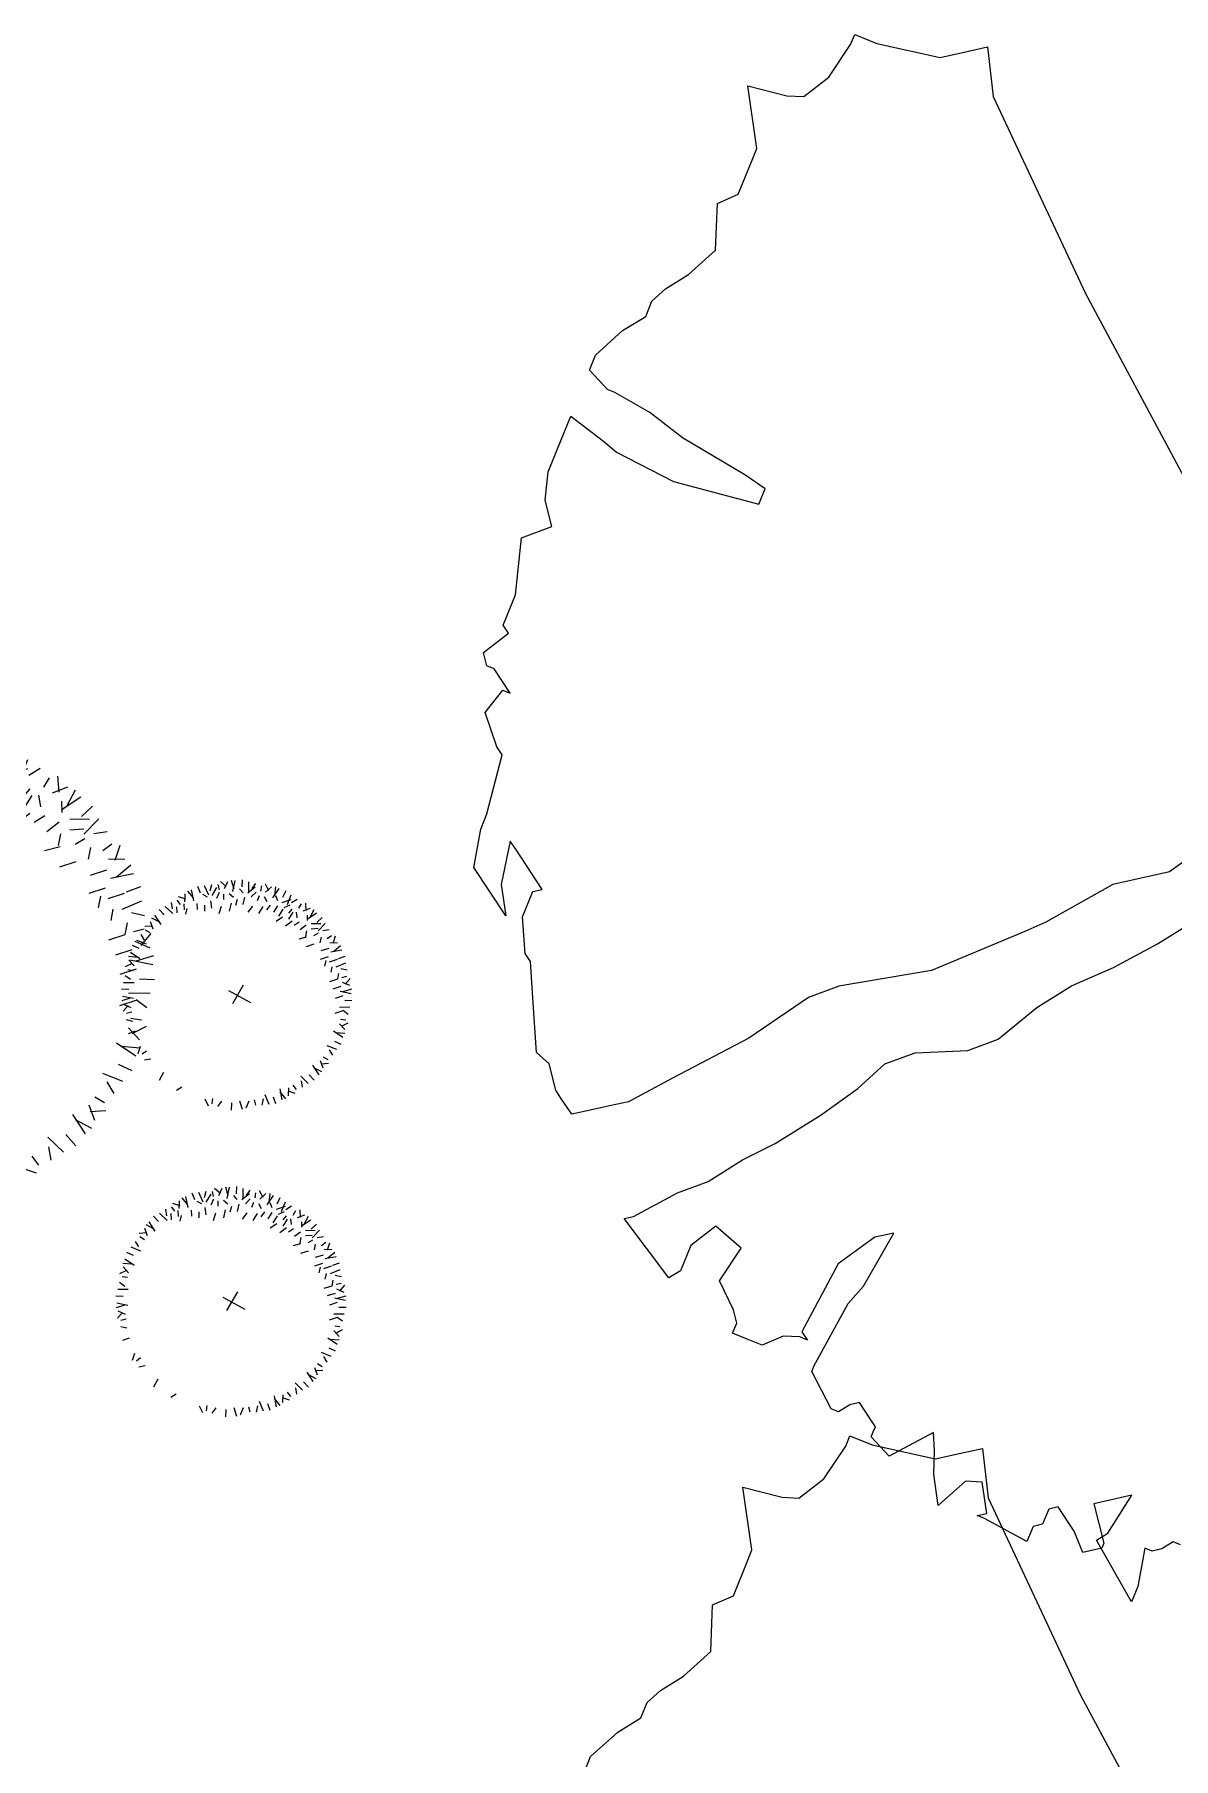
# Model space of a CAD drawing. Header units: millimetres. Extents: x 111 to 1506, y 14 to 566.
# Drawn here: x 238.9 to 240.137, y 169.252 to 171.124 of the extents above; entities that cross this region are included whole.
import ezdxf

# ---------------------------------------------------------------- set-up
doc = ezdxf.new("R2010")
doc.units = ezdxf.units.MM
doc.layers.add('ARB-CERCO', color=97, linetype='Continuous', lineweight=5)
doc.layers.add('fer', color=8, linetype='Continuous')

# ---------------------------------------------------------------- blocks, each defined once
blk = doc.blocks.new('A$C05551F4C')
at = {"color": 0, "linetype": 'ByBlock'}
for p, q in [((-0.0892, 0.2954), (-0.0948, 0.3098)), ((-0.0896, 0.3199), (-0.0714, 0.308)), ((-0.0692, 0.3215), (-0.0758, 0.2998)), ((-0.0594, 0.3274), (-0.0488, 0.3042)), ((-0.0497, 0.2957), (-0.0475, 0.328)), ((-0.0255, 0.3123), (-0.0274, 0.3331)), ((-0.0039, 0.3001), (-0.0083, 0.3296)), ((0.0037, 0.3114), (0.0124, 0.3277)), ((0.0297, 0.3073), (0.03, 0.3227)), ((0.0387, 0.3301), (0.051, 0.3121)), ((0.0582, 0.3237), (0.0438, 0.3062)), ((0.0663, 0.2925), (0.0807, 0.3215)), ((0.0694, 0.3255), (0.0704, 0.2999)), ((0.095, 0.2986), (0.1012, 0.3184)), ((-0.1422, 0.2789), (-0.1518, 0.2974)), ((-0.1175, 0.2759), (-0.1328, 0.3015)), ((-0.1148, 0.2892), (-0.113, 0.3077)), ((0.1103, 0.279), (0.1176, 0.3079)), ((0.1216, 0.2865), (0.136, 0.2983)), ((0.1441, 0.2728), (0.1503, 0.2869)), ((0.1611, 0.2904), (0.1656, 0.269)), ((-0.186, 0.2707), (-0.1838, 0.2481)), ((-0.1793, 0.2799), (-0.1605, 0.2625)), ((-0.1581, 0.2543), (-0.1685, 0.285)), ((0.1185, 0.2688), (0.1332, 0.2783)), ((0.1363, 0.2555), (0.1509, 0.265)), ((0.1767, 0.277), (0.1567, 0.2664)), ((0.1722, 0.2451), (0.1966, 0.2664)), ((0.1878, 0.2744), (0.1789, 0.2504)), ((-0.2158, 0.2234), (-0.2211, 0.2412)), ((-0.1945, 0.239), (-0.2052, 0.2501)), ((-0.2042, 0.2614), (-0.1828, 0.2573)), ((0.1278, 0.2451), (0.1434, 0.2504)), ((0.2011, 0.2397), (0.2144, 0.2557)), ((0.2077, 0.2158), (0.2255, 0.2397)), ((-0.2371, 0.2034), (-0.2531, 0.2168)), ((0.1562, 0.2235), (0.1709, 0.233)), ((0.2015, 0.2158), (0.2012, 0.2313)), ((0.2211, 0.2184), (0.2388, 0.2238)), ((0.1629, 0.2022), (0.1776, 0.2117)), ((0.1802, 0.1896), (0.1971, 0.2029)), ((0.2119, 0.2072), (0.2393, 0.2068)), ((0.2122, 0.1917), (0.2316, 0.1933)), ((0.2366, 0.1971), (0.2477, 0.2078)), ((0.259, 0.2068), (0.255, 0.1854)), ((-0.2877, 0.1635), (-0.2664, 0.1679)), ((0.1773, 0.1632), (0.1989, 0.1686)), ((0.2194, 0.1722), (0.2329, 0.1797)), ((0.238, 0.1512), (0.2412, 0.1673)), ((0.2683, 0.1886), (0.2458, 0.1864)), ((0.252, 0.1607), (0.2827, 0.1711)), ((0.2775, 0.1819), (0.2601, 0.1631)), ((-0.2702, 0.1465), (-0.2843, 0.1527)), ((0.1982, 0.1408), (0.2209, 0.1482)), ((0.2632, 0.1339), (0.2682, 0.1486)), ((0.2766, 0.1448), (0.295, 0.1544)), ((-0.2839, 0.124), (-0.2956, 0.1383)), ((0.2222, 0.1343), (0.2393, 0.1382)), ((0.2342, 0.1166), (0.2547, 0.1233)), ((0.27, 0.1223), (0.2956, 0.1124)), ((0.2736, 0.1201), (0.2991, 0.1354)), ((0.265, 0.1076), (0.2837, 0.1025)), ((0.2869, 0.1174), (0.3053, 0.1156)), ((0.2931, 0.0918), (0.3074, 0.0974)), ((-0.3229, 0.0718), (-0.2973, 0.0728)), ((0.2224, 0.0927), (0.2445, 0.0904)), ((0.265, 0.0868), (0.2804, 0.0892)), ((0.2753, 0.0607), (0.2838, 0.0747)), ((0.3191, 0.0718), (0.2974, 0.0784)), ((0.3175, 0.0922), (0.3056, 0.074)), ((0.2344, 0.0646), (0.2583, 0.0637)), ((0.2548, 0.0502), (0.2721, 0.048)), ((0.2931, 0.0358), (0.3029, 0.0479)), ((0.2934, 0.0523), (0.3257, 0.0501)), ((0.3251, 0.0621), (0.3018, 0.0514)), ((-0.0009, 0.0293), (0.0013, -0.0426)), ((0.26, 0.0294), (0.2815, 0.0287)), ((0.31, 0.0282), (0.3307, 0.03)), ((-0.3088, 0.006), (-0.3251, 0.0148)), ((-0.0275, 0), (0.0346, 0)), ((0.2407, 0.0111), (0.2607, 0.0014)), ((0.2566, 0.0113), (0.2805, 0.0104)), ((0.2858, 0.0105), (0.3017, -0.0008)), ((0.2955, 0.0225), (0.3163, 0.0046)), ((0.2977, 0.0065), (0.3273, 0.0109)), ((0.2423, -0.0195), (0.2645, -0.0285)), ((0.2633, -0.018), (0.2871, -0.0189)), ((0.2787, -0.0091), (0.294, -0.0121)), ((0.309, -0.001), (0.3254, -0.0098)), ((0.2566, -0.04), (0.2721, -0.0479)), ((0.2795, -0.0372), (0.2923, -0.0269)), ((0.3213, -0.0555), (0.3038, -0.0412)), ((0.305, -0.0271), (0.3203, -0.0274)), ((0.3277, -0.0361), (0.3097, -0.0484)), ((-0.3173, -0.0872), (-0.3053, -0.069)), ((0.2544, -0.0613), (0.2743, -0.0693)), ((0.2876, -0.0666), (0.301, -0.0586)), ((0.2901, -0.0637), (0.3191, -0.0781)), ((0.3231, -0.0668), (0.2976, -0.0678)), ((-0.2928, -0.0868), (-0.3072, -0.0924)), ((0.2299, -0.0719), (0.2455, -0.0879)), ((0.2455, -0.0852), (0.261, -0.0799)), ((0.2721, -0.0879), (0.2832, -0.1039)), ((0.2854, -0.0799), (0.2987, -0.1039)), ((0.2962, -0.0924), (0.3161, -0.0986)), ((-0.2866, -0.1125), (-0.3051, -0.1106)), ((0.2211, -0.1012), (0.2388, -0.1172)), ((0.2588, -0.1039), (0.2721, -0.1119)), ((0.2766, -0.1077), (0.3056, -0.1149)), ((-0.2763, -0.1398), (-0.2947, -0.1495)), ((0.2499, -0.1305), (0.2655, -0.1252)), ((0.2704, -0.1415), (0.2845, -0.1477)), ((0.2842, -0.119), (0.2959, -0.1334)), ((-0.2773, -0.1769), (-0.2599, -0.1581)), ((0.21, -0.1545), (0.2277, -0.1705)), ((0.2322, -0.1438), (0.2499, -0.1598)), ((0.2747, -0.1741), (0.264, -0.1541)), ((0.288, -0.1585), (0.2667, -0.163)), ((-0.268, -0.1836), (-0.2455, -0.1814)), ((0.1989, -0.1758), (0.2144, -0.1705)), ((0.2166, -0.1811), (0.2344, -0.1971)), ((0.2427, -0.1696), (0.264, -0.194)), ((0.272, -0.1851), (0.248, -0.1763)), ((-0.2363, -0.1921), (-0.2474, -0.2028)), ((-0.2208, -0.2135), (-0.2386, -0.2188)), ((-0.2075, -0.2108), (-0.2252, -0.2348)), ((0.1678, -0.2104), (0.1855, -0.2264)), ((0.1922, -0.1998), (0.2077, -0.1945)), ((0.2134, -0.2051), (0.2374, -0.2229)), ((0.2374, -0.1985), (0.2534, -0.2118)), ((-0.2008, -0.2348), (-0.2141, -0.2507)), ((0.1545, -0.2291), (0.1722, -0.2451)), ((0.1855, -0.2264), (0.2011, -0.2211)), ((0.1948, -0.234), (0.2054, -0.2451)), ((0.2161, -0.2184), (0.2214, -0.2362)), ((-0.172, -0.2401), (-0.1964, -0.2614)), ((-0.1875, -0.2694), (-0.1786, -0.2454)), ((-0.1764, -0.2721), (-0.1564, -0.2614)), ((0.1345, -0.2477), (0.1523, -0.2637)), ((0.1584, -0.2493), (0.1687, -0.2801)), ((0.1795, -0.2749), (0.1608, -0.2575)), ((0.2045, -0.2564), (0.1831, -0.2524)), ((0.1862, -0.2657), (0.184, -0.2431)), ((-0.1609, -0.2854), (-0.1653, -0.2641)), ((-0.1439, -0.2678), (-0.15, -0.2819)), ((-0.1214, -0.2816), (-0.1357, -0.2933)), ((-0.1101, -0.274), (-0.1173, -0.303)), ((0.0968, -0.269), (0.1145, -0.285)), ((0.1151, -0.2843), (0.1132, -0.3027)), ((0.1177, -0.2709), (0.1331, -0.2965)), ((0.1424, -0.274), (0.1521, -0.2924)), ((-0.0947, -0.2936), (-0.1009, -0.3135)), ((-0.066, -0.2875), (-0.0804, -0.3165)), ((-0.0692, -0.3205), (-0.0702, -0.295)), ((-0.0579, -0.3187), (-0.0435, -0.3012)), ((-0.0385, -0.3251), (-0.0507, -0.3071)), ((-0.0295, -0.3023), (-0.0298, -0.3177)), ((-0.0034, -0.3064), (-0.0122, -0.3228)), ((0.0041, -0.2951), (0.0085, -0.3246)), ((0.0258, -0.3074), (0.0277, -0.3281)), ((0.05, -0.2907), (0.0478, -0.3231)), ((0.0597, -0.3224), (0.049, -0.2992)), ((0.0694, -0.3165), (0.076, -0.2948)), ((0.0898, -0.3149), (0.0716, -0.303)), ((0.0894, -0.2905), (0.095, -0.3048))]:
    blk.add_line(p, q, dxfattribs=at)
blk = doc.blocks.new('tr')
at = {"layer": 'fer', "color": 97}
for p, q in [((1379.6039, 206.0241), (1379.6039, 206.0155)), ((1379.6039, 206.0241), (1379.6039, 206.0155)), ((1379.6039, 206.0155), (1379.6158, 206.0068)), ((1379.6039, 206.0155), (1379.6158, 206.0068)), ((1379.6158, 206.0068), (1379.6218, 205.9981)), ((1379.6158, 206.0068), (1379.6218, 205.9981)), ((1379.6218, 205.9895), (1379.6634, 205.9981)), ((1379.6218, 205.9981), (1379.6218, 205.9895)), ((1379.6218, 205.9895), (1379.6634, 205.9981)), ((1379.6218, 205.9981), (1379.6218, 205.9895)), ((1379.6813, 205.9981), (1379.6337, 205.9375)), ((1379.6813, 205.9981), (1379.6337, 205.9375)), ((1379.6634, 205.9981), (1379.6813, 205.9981)), ((1379.6634, 205.9981), (1379.6813, 205.9981)), ((1379.5741, 205.9548), (1379.598, 205.9202)), ((1379.6218, 205.9462), (1379.5741, 205.9548)), ((1379.5741, 205.9548), (1379.598, 205.9202)), ((1379.6218, 205.9462), (1379.5741, 205.9548)), ((1379.598, 205.9202), (1379.6337, 205.9462)), ((1379.598, 205.9202), (1379.6337, 205.9462)), ((1379.6337, 205.9375), (1379.6218, 205.9462)), ((1379.6337, 205.9375), (1379.6218, 205.9462)), ((1379.6337, 205.9462), (1379.6396, 205.9462)), ((1379.6337, 205.9462), (1379.6396, 205.9462)), ((1379.6396, 205.9462), (1379.6515, 205.9288)), ((1379.6396, 205.9462), (1379.6515, 205.9288)), ((1379.6515, 205.9288), (1379.6337, 205.9115)), ((1379.6515, 205.9288), (1379.6337, 205.9115)), ((1379.6277, 205.9028), (1379.6158, 205.8855)), ((1379.6277, 205.9028), (1379.6158, 205.8855)), ((1379.6337, 205.9115), (1379.6277, 205.9028)), ((1379.6337, 205.9115), (1379.6277, 205.9028)), ((1379.6337, 205.9115), (1379.6337, 205.9115)), ((1379.6337, 205.9115), (1379.6337, 205.9115)), ((1379.6158, 205.8855), (1379.6218, 205.8768)), ((1379.6158, 205.8855), (1379.6218, 205.8768)), ((1379.6218, 205.8768), (1379.6396, 205.8768)), ((1379.6218, 205.8768), (1379.6396, 205.8768)), ((1379.6396, 205.8768), (1379.6456, 205.8682)), ((1379.6396, 205.8768), (1379.6456, 205.8682)), ((1379.6456, 205.8682), (1379.6634, 205.8682)), ((1379.6456, 205.8682), (1379.6456, 205.8682)), ((1379.6456, 205.8682), (1379.6634, 205.8682)), ((1379.6456, 205.8682), (1379.6456, 205.8682)), ((1379.6634, 205.8682), (1379.6575, 205.8162)), ((1379.6634, 205.8682), (1379.6575, 205.8162)), ((1379.6515, 205.8162), (1379.6218, 205.7988)), ((1379.6515, 205.8162), (1379.6218, 205.7988)), ((1379.6575, 205.8075), (1379.6515, 205.8162)), ((1379.6575, 205.8075), (1379.6515, 205.8162)), ((1379.6575, 205.8162), (1379.6575, 205.8075)), ((1379.6575, 205.8162), (1379.6575, 205.8075)), ((1378.3839, 205.4175), (1378.6934, 205.7902)), ((1378.3839, 205.4175), (1378.6934, 205.7902)), ((1379.6218, 205.7988), (1379.6277, 205.7815)), ((1379.6218, 205.7988), (1379.6277, 205.7815)), ((1379.0088, 205.7555), (1378.9731, 205.7815)), ((1379.0088, 205.7555), (1378.9731, 205.7815)), ((1379.6277, 205.7815), (1379.6634, 205.7642)), ((1379.6277, 205.7815), (1379.6634, 205.7642)), ((1378.8898, 205.7642), (1378.9314, 205.7382)), ((1378.8898, 205.7642), (1378.9314, 205.7382)), ((1379.0505, 205.7208), (1379.0088, 205.7555)), ((1379.0505, 205.7208), (1379.0088, 205.7555)), ((1379.6337, 205.7468), (1379.6099, 205.7382)), ((1379.6337, 205.7468), (1379.6099, 205.7382)), ((1379.6634, 205.7642), (1379.6337, 205.7468)), ((1379.6634, 205.7642), (1379.6337, 205.7468)), ((1379.6634, 205.7642), (1379.6634, 205.7642)), ((1379.6634, 205.7642), (1379.6634, 205.7642)), ((1378.9314, 205.7382), (1378.9671, 205.6862)), ((1378.9314, 205.7382), (1378.9671, 205.6862)), ((1379.6099, 205.7382), (1379.592, 205.7295)), ((1379.6099, 205.7382), (1379.592, 205.7295)), ((1379.592, 205.7295), (1379.6337, 205.6948)), ((1379.592, 205.7295), (1379.6337, 205.6948)), ((1379.0862, 205.6862), (1379.0505, 205.7208)), ((1379.0862, 205.6862), (1379.0505, 205.7208)), ((1379.6337, 205.6948), (1379.6218, 205.6688)), ((1379.6337, 205.6948), (1379.6218, 205.6688)), ((1379.6337, 205.6948), (1379.6337, 205.6948)), ((1379.6337, 205.6948), (1379.6337, 205.6948)), ((1378.9671, 205.6862), (1379.0326, 205.6342)), ((1378.9671, 205.6862), (1379.0326, 205.6342)), ((1379.1219, 205.6602), (1379.0862, 205.6862)), ((1379.1219, 205.6602), (1379.0862, 205.6862)), ((1379.1695, 205.6342), (1379.1219, 205.6602)), ((1379.1695, 205.6342), (1379.1219, 205.6602)), ((1379.6039, 205.6602), (1379.592, 205.6429)), ((1379.6039, 205.6602), (1379.592, 205.6429)), ((1379.6099, 205.6688), (1379.6039, 205.6602)), ((1379.6099, 205.6688), (1379.6039, 205.6602)), ((1379.6158, 205.6688), (1379.6099, 205.6688)), ((1379.6158, 205.6688), (1379.6099, 205.6688)), ((1379.6218, 205.6688), (1379.6158, 205.6688)), ((1379.6218, 205.6688), (1379.6158, 205.6688)), ((1379.592, 205.6429), (1379.598, 205.6342)), ((1379.592, 205.6429), (1379.598, 205.6342)), ((1379.0326, 205.6342), (1379.0505, 205.6169)), ((1379.0326, 205.6342), (1379.0505, 205.6169)), ((1379.0505, 205.6169), (1379.1278, 205.5389)), ((1379.0505, 205.6169), (1379.1278, 205.5389)), ((1379.1933, 205.6082), (1379.1695, 205.6342)), ((1379.1933, 205.6082), (1379.1695, 205.6342)), ((1379.6099, 205.6169), (1379.5801, 205.5822)), ((1379.6099, 205.6169), (1379.5801, 205.5822)), ((1379.598, 205.6342), (1379.6099, 205.6255)), ((1379.598, 205.6342), (1379.6099, 205.6255)), ((1379.6099, 205.6255), (1379.6099, 205.6169)), ((1379.6099, 205.6255), (1379.6099, 205.6169)), ((1379.2171, 205.5562), (1379.1933, 205.6082)), ((1379.2171, 205.5562), (1379.1933, 205.6082)), ((1379.4075, 205.6082), (1379.4194, 205.5909)), ((1379.473, 205.5995), (1379.4075, 205.6082)), ((1379.4075, 205.6082), (1379.4194, 205.5909)), ((1379.473, 205.5995), (1379.4075, 205.6082)), ((1379.4968, 205.5909), (1379.473, 205.5995)), ((1379.4968, 205.5909), (1379.473, 205.5995)), ((1379.4194, 205.5909), (1379.4611, 205.5649)), ((1379.4194, 205.5909), (1379.4611, 205.5649)), ((1379.5741, 205.5822), (1379.4968, 205.5909)), ((1379.5741, 205.5822), (1379.4968, 205.5909)), ((1379.5801, 205.5822), (1379.5741, 205.5822)), ((1379.5801, 205.5822), (1379.5741, 205.5822)), ((1379.4611, 205.5649), (1379.5444, 205.5562)), ((1379.4611, 205.5649), (1379.5444, 205.5562)), ((1379.5444, 205.5562), (1379.5503, 205.5649)), ((1379.5444, 205.5562), (1379.5503, 205.5649)), ((1379.5503, 205.5649), (1379.5503, 205.5562)), ((1379.5503, 205.5649), (1379.5503, 205.5562)), ((1379.2409, 205.5302), (1379.2171, 205.5562)), ((1379.2409, 205.5302), (1379.2171, 205.5562)), ((1379.5503, 205.5562), (1379.5563, 205.5389)), ((1379.5503, 205.5562), (1379.5563, 205.5389)), ((1379.1278, 205.5389), (1379.1814, 205.4522)), ((1379.1278, 205.5389), (1379.1814, 205.4522)), ((1379.2766, 205.5129), (1379.2409, 205.5302)), ((1379.2766, 205.5129), (1379.2409, 205.5302)), ((1379.5563, 205.5389), (1379.5741, 205.5215)), ((1379.5563, 205.5389), (1379.5741, 205.5215)), ((1379.3182, 205.4869), (1379.2766, 205.5129)), ((1379.3182, 205.4869), (1379.2766, 205.5129)), ((1379.5741, 205.5215), (1379.5741, 205.5042)), ((1379.5741, 205.5215), (1379.5741, 205.5042)), ((1379.5741, 205.5042), (1379.5741, 205.4869)), ((1379.5741, 205.5042), (1379.5741, 205.4869)), ((1379.3659, 205.4522), (1379.3182, 205.4869)), ((1379.3659, 205.4522), (1379.3182, 205.4869)), ((1379.5622, 205.4869), (1379.5503, 205.4782)), ((1379.5622, 205.4869), (1379.5503, 205.4782)), ((1379.5741, 205.4869), (1379.5622, 205.4869)), ((1379.5741, 205.4869), (1379.5622, 205.4869)), ((1379.5503, 205.4782), (1379.5265, 205.4522)), ((1379.5503, 205.4782), (1379.5265, 205.4522)), ((1379.5503, 205.4782), (1379.5503, 205.4782)), ((1379.5503, 205.4782), (1379.5503, 205.4782)), ((1379.1814, 205.4522), (1379.2052, 205.4262)), ((1379.1814, 205.4522), (1379.2052, 205.4262)), ((1379.3956, 205.4262), (1379.3659, 205.4522)), ((1379.3956, 205.4262), (1379.3659, 205.4522)), ((1379.4849, 205.4609), (1379.473, 205.4262)), ((1379.4849, 205.4609), (1379.473, 205.4262)), ((1379.5265, 205.4522), (1379.4849, 205.4609)), ((1379.5265, 205.4522), (1379.4849, 205.4609)), ((1378.2232, 205.2442), (1378.3839, 205.4175)), ((1378.2232, 205.2442), (1378.3839, 205.4175)), ((1379.2052, 205.4262), (1379.2706, 205.3829)), ((1379.2052, 205.4262), (1379.2706, 205.3829)), ((1379.4313, 205.4002), (1379.3956, 205.4262)), ((1379.4313, 205.4002), (1379.3956, 205.4262)), ((1379.473, 205.4262), (1379.5027, 205.4089)), ((1379.473, 205.4262), (1379.5027, 205.4089)), ((1379.4551, 205.3742), (1379.4313, 205.4002)), ((1379.4551, 205.3742), (1379.4313, 205.4002)), ((1379.5027, 205.4089), (1379.5325, 205.4089)), ((1379.5027, 205.4089), (1379.5325, 205.4089)), ((1379.5444, 205.4002), (1379.5027, 205.3309)), ((1379.5444, 205.4002), (1379.5027, 205.3309)), ((1379.5325, 205.4089), (1379.5444, 205.4002)), ((1379.5325, 205.4089), (1379.5444, 205.4002)), ((1379.2706, 205.3829), (1379.3421, 205.3222)), ((1379.2706, 205.3829), (1379.3421, 205.3222)), ((1379.4968, 205.3396), (1379.4551, 205.3742)), ((1379.4968, 205.3396), (1379.4551, 205.3742)), ((1379.5027, 205.3309), (1379.4968, 205.3396)), ((1379.5027, 205.3309), (1379.4968, 205.3396)), ((1379.3421, 205.3222), (1379.3837, 205.2876)), ((1379.3421, 205.3222), (1379.3837, 205.2876)), ((1379.3837, 205.2876), (1379.3956, 205.2702)), ((1379.3837, 205.2876), (1379.3956, 205.2702)), ((1379.3956, 205.2702), (1379.4135, 205.2442)), ((1379.3956, 205.2702), (1379.4135, 205.2442)), ((1378.1756, 205.2182), (1378.2232, 205.2442)), ((1378.1756, 205.2182), (1378.2232, 205.2442)), ((1379.4135, 205.2442), (1379.4194, 205.2356)), ((1379.4135, 205.2442), (1379.4135, 205.2442)), ((1379.4135, 205.2442), (1379.4194, 205.2356)), ((1379.4135, 205.2442), (1379.4135, 205.2442)), ((1379.4194, 205.2356), (1379.4075, 205.2182)), ((1379.4194, 205.2356), (1379.4075, 205.2182)), ((1378.1756, 205.2182), (1378.1756, 205.2182)), ((1378.1756, 205.2182), (1378.1756, 205.2182)), ((1378.1875, 205.2009), (1378.1756, 205.2182)), ((1378.1756, 205.2182), (1378.1756, 205.2182)), ((1378.1756, 205.2182), (1378.1756, 205.2182)), ((1378.1875, 205.2009), (1378.1756, 205.2182)), ((1379.4016, 205.2096), (1379.3778, 205.1922)), ((1379.4016, 205.2096), (1379.3778, 205.1922)), ((1379.4075, 205.2182), (1379.4016, 205.2096)), ((1379.4075, 205.2182), (1379.4016, 205.2096)), ((1378.2054, 205.1749), (1378.1875, 205.2009)), ((1378.2054, 205.1749), (1378.1875, 205.2009)), ((1379.3778, 205.1922), (1379.3718, 205.1749)), ((1379.3778, 205.1922), (1379.3718, 205.1749)), ((1379.3778, 205.1922), (1379.3778, 205.1922)), ((1379.3778, 205.1922), (1379.3778, 205.1922)), ((1379.3778, 205.1922), (1379.3778, 205.1922)), ((1379.3778, 205.1922), (1379.3778, 205.1922)), ((1378.2113, 205.1402), (1378.2054, 205.1749)), ((1378.2113, 205.1402), (1378.2054, 205.1749)), ((1378.7112, 205.1749), (1378.7053, 205.1489)), ((1378.7112, 205.1749), (1378.7053, 205.1489)), ((1378.7291, 205.1749), (1378.7112, 205.1749)), ((1378.7291, 205.1749), (1378.7112, 205.1749)), ((1378.741, 205.0796), (1378.7291, 205.1749)), ((1378.741, 205.0796), (1378.7291, 205.1749)), ((1379.3718, 205.1749), (1379.3182, 205.1489)), ((1379.3718, 205.1749), (1379.3182, 205.1489)), ((1378.7053, 205.1489), (1378.6934, 205.0709)), ((1378.7053, 205.1489), (1378.6934, 205.0709)), ((1379.3182, 205.1489), (1379.2825, 205.1316)), ((1379.3182, 205.1489), (1379.2825, 205.1316)), ((1379.3182, 205.1489), (1379.3182, 205.1489)), ((1379.3182, 205.1489), (1379.3182, 205.1489)), ((1378.2113, 205.1402), (1378.2113, 205.1402)), ((1378.2173, 205.1056), (1378.2113, 205.1402)), ((1378.2113, 205.1402), (1378.2113, 205.1402)), ((1378.2173, 205.1056), (1378.2113, 205.1402)), ((1379.2825, 205.1316), (1379.2766, 205.1229)), ((1379.2825, 205.1316), (1379.2766, 205.1229)), ((1379.2052, 205.1142), (1379.1754, 205.0709)), ((1379.2052, 205.1142), (1379.1754, 205.0709)), ((1379.2111, 205.1056), (1379.2052, 205.1142)), ((1379.2111, 205.1056), (1379.2052, 205.1142)), ((1379.2766, 205.1229), (1379.2409, 205.1056)), ((1379.2766, 205.1229), (1379.2409, 205.1056)), ((1378.2173, 205.0796), (1378.2173, 205.1056)), ((1378.2173, 205.0796), (1378.2173, 205.1056)), ((1379.2409, 205.1056), (1379.2111, 205.1056)), ((1379.2409, 205.1056), (1379.2111, 205.1056)), ((1378.2292, 205.0796), (1378.2173, 205.0796)), ((1378.2292, 205.0796), (1378.2173, 205.0796)), ((1378.2709, 205.0709), (1378.2292, 205.0796)), ((1378.2709, 205.0709), (1378.2292, 205.0796)), ((1378.735, 205.0103), (1378.741, 205.0796)), ((1378.735, 205.0103), (1378.741, 205.0796)), ((1379.2468, 205.0882), (1379.2111, 205.0363)), ((1379.2468, 205.0882), (1379.2111, 205.0363)), ((1379.2171, 205.0709), (1379.2468, 205.0882)), ((1379.2171, 205.0709), (1379.2468, 205.0882)), ((1378.3006, 205.0536), (1378.2709, 205.0709)), ((1378.3006, 205.0536), (1378.2709, 205.0709)), ((1378.6934, 205.0709), (1378.6815, 205.0276)), ((1378.6934, 205.0709), (1378.6815, 205.0276)), ((1379.1695, 205.0622), (1379.2171, 205.0709)), ((1379.1754, 205.0709), (1379.1695, 205.0622)), ((1379.1695, 205.0622), (1379.2171, 205.0709)), ((1379.1754, 205.0709), (1379.1695, 205.0622)), ((1378.3066, 205.0363), (1378.3006, 205.0536)), ((1378.3066, 205.0363), (1378.3006, 205.0536)), ((1378.3125, 204.9929), (1378.3066, 205.0363)), ((1378.3125, 204.9929), (1378.3066, 205.0363)), ((1379.2111, 205.0363), (1379.1695, 205.0276)), ((1379.2111, 205.0363), (1379.1695, 205.0276)), ((1378.372, 205.0276), (1378.3125, 204.9929)), ((1378.372, 205.0276), (1378.3125, 204.9929)), ((1378.3839, 205.0276), (1378.372, 205.0276)), ((1378.3839, 205.0276), (1378.372, 205.0276)), ((1378.4256, 205.0276), (1378.3839, 205.0276)), ((1378.4256, 205.0276), (1378.3839, 205.0276)), ((1378.4434, 205.0103), (1378.4256, 205.0276)), ((1378.4434, 205.0103), (1378.4256, 205.0276)), ((1378.491, 205.0276), (1378.4434, 205.0103)), ((1378.491, 205.0276), (1378.4434, 205.0103)), ((1378.5268, 205.0103), (1378.491, 205.0276)), ((1378.5268, 205.0103), (1378.491, 205.0276)), ((1378.6815, 205.0276), (1378.6755, 204.9843)), ((1378.6815, 205.0276), (1378.6755, 204.9843)), ((1379.0862, 205.0189), (1379.0802, 205.0103)), ((1379.0862, 205.0189), (1379.0802, 205.0103)), ((1379.1516, 205.0276), (1379.0862, 205.0189)), ((1379.1516, 205.0276), (1379.0862, 205.0189)), ((1379.0862, 205.0189), (1379.0862, 205.0189)), ((1379.0862, 205.0189), (1379.0862, 205.0189)), ((1379.1695, 205.0276), (1379.1516, 205.0276)), ((1379.1695, 205.0276), (1379.1516, 205.0276)), ((1378.5506, 204.9929), (1378.5268, 205.0103)), ((1378.5506, 204.9929), (1378.5268, 205.0103)), ((1378.7291, 204.9929), (1378.735, 205.0103)), ((1378.7291, 204.9929), (1378.735, 205.0103)), ((1379.0207, 205.0016), (1379.0028, 204.9756)), ((1379.0207, 205.0016), (1379.0028, 204.9756)), ((1379.0207, 204.9929), (1379.0207, 205.0016)), ((1379.0207, 204.9929), (1379.0207, 205.0016)), ((1379.0802, 205.0103), (1379.0505, 204.9843)), ((1379.0802, 205.0103), (1379.0505, 204.9843)), ((1378.5684, 204.9843), (1378.5506, 204.9929)), ((1378.5684, 204.9843), (1378.5506, 204.9929)), ((1378.5863, 204.9843), (1378.5684, 204.9843)), ((1378.5863, 204.9843), (1378.5684, 204.9843)), ((1378.6101, 204.9669), (1378.5863, 204.9843)), ((1378.6101, 204.9669), (1378.5863, 204.9843)), ((1378.6755, 204.9843), (1378.6755, 204.9756)), ((1378.6755, 204.9843), (1378.6755, 204.9756)), ((1378.7172, 204.9496), (1378.7291, 204.9929)), ((1378.7172, 204.9496), (1378.7291, 204.9929)), ((1379.0505, 204.9843), (1379.0207, 204.9929)), ((1379.0505, 204.9843), (1379.0207, 204.9929)), ((1379.0505, 204.9843), (1379.0505, 204.9843)), ((1379.0505, 204.9843), (1379.0505, 204.9843)), ((1379.0505, 204.9843), (1379.0505, 204.9843)), ((1379.0505, 204.9843), (1379.0505, 204.9843)), ((1378.6458, 204.9496), (1378.6101, 204.9669)), ((1378.6458, 204.9496), (1378.6101, 204.9669)), ((1378.6755, 204.9756), (1378.6636, 204.9496)), ((1378.6755, 204.9756), (1378.6636, 204.9496)), ((1378.8362, 204.9756), (1378.8124, 204.9583)), ((1378.8362, 204.9756), (1378.8124, 204.9583)), ((1378.86, 204.9496), (1378.8362, 204.9756)), ((1378.86, 204.9496), (1378.8362, 204.9756)), ((1378.9195, 204.9669), (1378.8898, 204.9583)), ((1378.9195, 204.9669), (1378.8898, 204.9583)), ((1378.9552, 204.9669), (1378.9195, 204.9669)), ((1378.9552, 204.9669), (1378.9195, 204.9669)), ((1378.9612, 204.9756), (1378.9552, 204.9669)), ((1378.9612, 204.9756), (1378.9552, 204.9669)), ((1378.9909, 204.9583), (1378.9612, 204.9756)), ((1378.9909, 204.9583), (1378.9612, 204.9756)), ((1379.0028, 204.9669), (1378.9909, 204.9583)), ((1379.0028, 204.9669), (1378.9909, 204.9583)), ((1379.0028, 204.9756), (1379.0028, 204.9669)), ((1379.0028, 204.9756), (1379.0028, 204.9669)), ((1378.6636, 204.9496), (1378.6458, 204.9496)), ((1378.6636, 204.9496), (1378.6458, 204.9496)), ((1378.7469, 204.9496), (1378.7172, 204.9496)), ((1378.7469, 204.9496), (1378.7172, 204.9496)), ((1378.7827, 204.9496), (1378.7469, 204.9496)), ((1378.7827, 204.9496), (1378.7469, 204.9496)), ((1378.8124, 204.9583), (1378.7827, 204.9496)), ((1378.8124, 204.9583), (1378.7827, 204.9496)), ((1378.8898, 204.9583), (1378.86, 204.9496)), ((1378.8898, 204.9583), (1378.86, 204.9496))]:
    blk.add_line(p, q, dxfattribs=at)

msp = doc.modelspace()

# ---------------------------------------------------------------- block references
at = {"lineweight": 100, "rotation": 247.9147716791316}
for p in [(567.94814, 1525.32258), (567.94286, 1523.80075)]:
    msp.add_blockref('tr', p, dxfattribs=at)
at = {"layer": 'ARB-CERCO'}
for p, xscale, yscale, zscale, rotation in [((238.77102, 170.10981), 0.786722348914222, 0.786722348914222, 0.786722348914222, 59.94184765909385), ((239.12013, 170.08081), 0.3774895201833683, 0.3774895201833683, 0.3774895201833683, 59.94184765910946), ((239.11394, 169.74768), 0.3774895201833683, 0.3774895201833683, 0.3774895201833683, 59.94184765910946)]:
    msp.add_blockref('A$C05551F4C', p, dxfattribs=dict(at, xscale=xscale, yscale=yscale, zscale=zscale, rotation=rotation))

doc.saveas('drawing.dxf')
